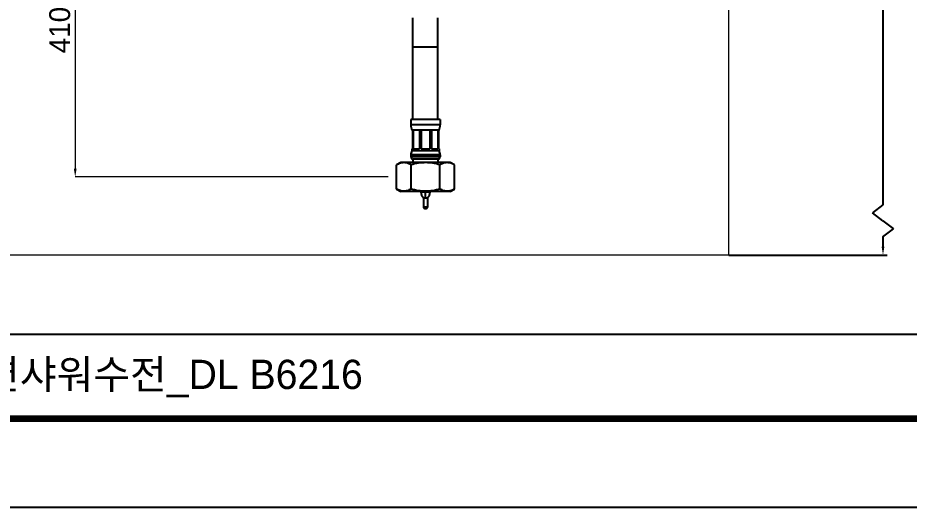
# Model space of a CAD drawing. Extents: x 0 to 1354, y 0 to 992.
# Drawn here: x 608.6 to 1036.3, y 0 to 234.9 of the extents above; entities that cross this region are included whole.
import ezdxf

# ---------------------------------------------------------------- set-up
doc = ezdxf.new("R2010")
doc.units = 0
doc.header["$LTSCALE"] = 10
doc.header["$MEASUREMENT"] = 0
doc.header["$PDMODE"] = 3
doc.header["$PDSIZE"] = -10
doc.layers.get('0').update_dxf_attribs({"linetype": 'CONTINUOUS'})
doc.layers.get('DEFPOINTS').update_dxf_attribs({"linetype": 'CONTINUOUS'})
doc.layers.add('DEF_LAYER_ASSEM_MEMBER', color=7, linetype='CONTINUOUS')
doc.layers.add('치수선', color=7, linetype='CONTINUOUS', lineweight=20)
doc.styles.add('Daelim Dimension', font='')
doc.styles.get('Daelim Dimension').set_extended_font_data('나눔고딕')
doc.dimstyles.new('DEFAULT', dxfattribs={"dimscale": 2, "dimtxt": 2, "dimasz": 2, "dimexe": 0, "dimexo": 2, "dimgap": 1, "dimtad": 1, "dimdec": 1, "dimzin": 9, "dimdsep": 46, "dimtxsty": 'Daelim Dimension', "dimcen": 0.5, "dimclrd": 252, "dimclre": 252, "dimclrt": 3, "dimadec": 1, "dimazin": 0, "dimtfac": 1, "dimtdec": 1, "dimtix": 1, "dimtmove": 0, "dimatfit": 3, "dimfxl": 1, "dimtolj": 1, "dimtzin": 1, "dimlwd": 9, "dimlwe": 9, "dimarcsym": 0})

# ---------------------------------------------------------------- blocks, each defined once
blk = doc.blocks.new('*D2')
at = {"color": 5, "lineweight": 9, "ltscale": 0.5, "transparency": 16777216}
for p, q in [((780.72, 299.52), (636.13, 299.52)), ((636.13, 295.52), (636.13, 162.52)), ((786.36, 158.52), (636.13, 158.52))]:
    blk.add_line(p, q, dxfattribs=at)
at = {"color": 5, "ltscale": 0.5, "transparency": 16777216}
for points in [[(635.47, 295.52), (636.8, 295.52), (636.13, 299.52)], [(635.47, 162.52), (636.8, 162.52), (636.13, 158.52)]]:
    blk.add_solid(points, dxfattribs=at)
at = {"layer": 'DEFPOINTS', "color": 0, "ltscale": 0.5, "transparency": 16777216}
for p in [(784.72, 299.52), (636.13, 158.52), (790.36, 158.52)]:
    blk.add_point(p, dxfattribs=at)
at = {"color": 7, "ltscale": 0.5, "transparency": 16777216, "insert": (628.73, 229.02), "char_height": 10, "attachment_point": 5, "rotation": 90, "style": 'Daelim Dimension'}
blk.add_mtext('\\A1;410', dxfattribs=at)

msp = doc.modelspace()

# ---------------------------------------------------------------- linework, layer by layer
at = {"color": 5, "ltscale": 0.5}
for p, q in [((1023.75, 485.58), (1023.75, 145.12)), ((1023.75, 145.12), (1018.64, 141.29)), ((1023.75, 137.45), (1018.64, 141.29)), ((1023.75, 137.45), (1028.86, 133.61)), ((1023.75, 129.78), (1028.86, 133.61)), ((1023.75, 129.78), (1023.75, 125.1)), ((949.71, 120.98), (1025.72, 120.98))]:
    msp.add_line(p, q, dxfattribs=at)
at = {"color": 5}
msp.add_line((21.77, 83.13), (1112.08, 83.13), dxfattribs=at)
at = {"ltscale": 0.5}
msp.add_lwpolyline([(0, 0), (1354.08, 0), (1354.08, 992.16), (0, 992.16)], close=True, dxfattribs=at)
at = {"color": 5, "linetype": 'ByBlock', "lineweight": 200, "const_width": 3.12}
msp.add_lwpolyline([(21.77, 42.48), (1332.17, 42.48), (1332.17, 969.12), (21.77, 969.12)], close=True, dxfattribs=at)
at = {"color": 5, "ltscale": 0.5}
msp.add_solid([(1023.08, 125.1), (1024.42, 125.1), (1023.75, 121.1)], dxfattribs=at)
at = {"layer": 'DEF_LAYER_ASSEM_MEMBER', "color": 7, "linetype": 'Continuous'}
for p, q in [((798.18, 186.02), (798.18, 234.91)), ((810.18, 186.02), (810.18, 234.91)), ((811.22, 186.02), (797.22, 186.02)), ((797.22, 186.02), (797.22, 183.51)), ((811.22, 186.02), (811.22, 183.51)), ((810.81, 181.02), (797.62, 181.02)), ((797.97, 181.02), (797.97, 172.02)), ((798.3, 181.02), (798.3, 172.02)), ((801.29, 181.02), (801.29, 172.02)), ((802.09, 181.02), (802.09, 172.02)), ((806.34, 181.02), (806.34, 172.02)), ((807.14, 181.02), (807.14, 172.02)), ((810.13, 181.02), (810.13, 172.02)), ((810.47, 181.02), (810.47, 172.02)), ((797.62, 172.02), (797.97, 172.02)), ((797.62, 172.02), (797.62, 171.02)), ((798.3, 172.02), (801.29, 172.02)), ((802.09, 172.02), (806.34, 172.02)), ((807.14, 172.02), (810.13, 172.02)), ((810.47, 172.02), (810.81, 172.02)), ((810.82, 172.02), (810.82, 171.02)), ((797.22, 169.06), (797.22, 168.22)), ((810.82, 171.02), (797.62, 171.02)), ((810.22, 167.02), (798.22, 167.02)), ((798.22, 165.52), (798.22, 167.02)), ((810.22, 165.52), (810.22, 167.02)), ((811.22, 169.06), (811.22, 168.22)), ((792.44, 165.52), (790.36, 164.32)), ((790.36, 152.72), (790.36, 164.32)), ((815.99, 165.52), (792.44, 165.52)), ((797.29, 152.72), (797.29, 164.31)), ((811.14, 152.72), (811.14, 164.31)), ((818.07, 164.32), (815.99, 165.52)), ((818.07, 152.72), (818.07, 164.32)), ((790.36, 152.72), (792.44, 151.52)), ((815.99, 151.52), (792.44, 151.52)), ((802.02, 151.42), (806.42, 151.42)), ((815.99, 151.52), (818.07, 152.72)), ((803.22, 148.42), (805.22, 148.42)), ((803.22, 148.42), (803.22, 144.02)), ((805.22, 148.42), (805.22, 144.02)), ((803.82, 143.42), (804.62, 143.42))]:
    msp.add_line(p, q, dxfattribs=at)
at = {"layer": 'DEF_LAYER_ASSEM_MEMBER', "color": 9, "linetype": 'Continuous'}
for p, q in [((798.18, 221.02), (810.18, 221.02)), ((811.22, 183.51), (797.22, 183.51)), ((811.22, 169.06), (797.22, 169.06)), ((811.22, 168.22), (797.22, 168.22)), ((804.22, 148.42), (804.22, 151.42)), ((805.22, 144.02), (803.22, 144.02)), ((804.22, 144.02), (804.22, 143.42))]:
    msp.add_line(p, q, dxfattribs=at)
at = {"layer": 'DEF_LAYER_ASSEM_MEMBER', "color": 7, "linetype": 'Continuous'}
for centre, radius, start, end in [((805.22, 183.51), 8, 180, 198.1949), ((803.22, 183.51), 8, 341.8051, 0), ((802.22, 169.06), 5, 156.9261, 180), ((798.42, 168.22), 1.2, 180, 260.5737), ((810.02, 168.22), 1.2, 279.4263, 0), ((806.22, 169.06), 5, 0, 23.0739), ((793.93, 159.48), 5.91, 102.0867, 103.6552), ((814.5, 159.48), 5.91, 76.3444, 77.9285), ((793.93, 157.55), 5.91, 256.3448, 257.9133), ((793.82, 156.79), 5.14, 268.9776, 269.9906), ((806.37, 151.42), 4.35, 180, 223.6028), ((802.22, 151.82), 0.4, 270, 309.5096), ((802.07, 151.42), 4.35, 316.3972, 0), ((806.22, 151.82), 0.4, 230.4904, 270), ((814.61, 156.79), 5.14, 269.9925, 271.0228), ((814.5, 157.55), 5.91, 282.0715, 283.6556), ((803.82, 144.02), 0.6, 180, 270.0005), ((804.62, 144.02), 0.6, 269.9995, 0)]:
    msp.add_arc(centre, radius, start, end, dxfattribs=at)
for points, start_tangent, end_tangent in [([(792.53, 165.23), (791.98, 165.07), (790.36, 164.32)], (-0.971755, -0.235992), (-0.866025, -0.5)), ([(797.29, 164.31), (796.16, 164.88), (795.01, 165.25), (793.85, 165.39), (792.69, 165.26)], (-0.865926, 0.500171), (-0.977851, -0.209303)), ([(811.14, 164.31), (807.72, 165.1), (804.22, 165.39), (800.71, 165.1), (797.29, 164.31)], (-0.960758, 0.277389), (-0.960758, -0.277389)), ([(815.74, 165.26), (814.58, 165.39), (813.42, 165.25), (812.27, 164.88), (811.14, 164.31)], (-0.977907, 0.209042), (-0.865926, -0.500171)), ([(818.07, 164.32), (817.53, 164.61), (815.9, 165.23)], (-0.866025, 0.5), (-0.971754, 0.235997)), ([(792.53, 151.8), (791.98, 151.96), (790.36, 152.72)], (-0.971755, 0.235992), (-0.866025, 0.5)), ([(793.73, 151.65), (792.69, 151.77)], (-0.999841, 0.017834), (-0.977851, 0.209303)), ([(797.29, 152.72), (795.57, 151.93), (793.82, 151.64)], (-0.865926, -0.500171), (-1, 0.000155)), ([(811.14, 152.72), (807.72, 151.93), (804.22, 151.64), (800.71, 151.93), (797.29, 152.72)], (-0.960758, -0.277389), (-0.960758, 0.277389)), ([(814.61, 151.64), (812.86, 151.93), (811.14, 152.72)], (-1, 0.000141), (-0.865926, 0.500171)), ([(815.74, 151.77), (814.7, 151.65)], (-0.977907, -0.209042), (-0.999841, -0.017841)), ([(818.07, 152.72), (817.53, 152.42), (815.9, 151.8)], (-0.866025, -0.5), (-0.971754, -0.235997))]:
    msp.add_spline(points, degree=3, dxfattribs=dict(at, start_tangent=start_tangent, end_tangent=end_tangent))
at = {"layer": '치수선'}
for q in [(949.7, 744.51), (172.74, 120.98)]:
    msp.add_line((949.7, 120.98), q, dxfattribs=at)

# ---------------------------------------------------------------- texts
at = {"color": 2, "insert": (263.85, 70.78), "char_height": 14.0538, "width": 622.1015, "attachment_point": 1, "style": 'Daelim Dimension'}
msp.add_mtext('{\\fPretendard Variable SemiBold|b0|i0|c129|p2;대림바스(주)} Single lever_POLE_원홀세면샤워수전_DL B6216', dxfattribs=at)

# ---------------------------------------------------------------- dimensions: what is measured, and where the dimension line sits
at = {"color": 5, "ltscale": 0.5}
dim = msp.add_linear_dim(base=(636.13, 158.52), p1=(784.72, 299.52), p2=(790.36, 158.52), angle=90, text='410', dimstyle='DEFAULT', override={"dimtxt": 5, "dimdec": 0, "dimclrd": 5, "dimclre": 5, "dimclrt": 7}, dxfattribs=at)
dim.commit()
dim.dimension.update_dxf_attribs({"geometry": '*D2', "text_midpoint": (636.13, 229.02), "dimtype": 160})

doc.saveas('drawing.dxf')
